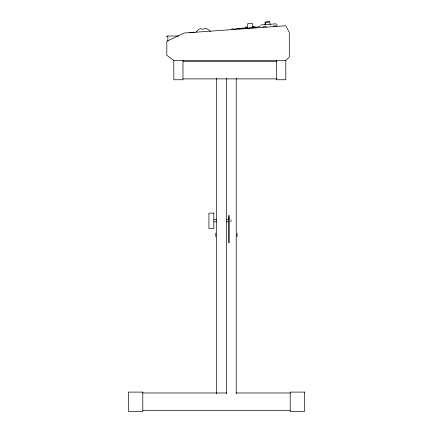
<?xml version="1.0" encoding="UTF-8"?>
<svg xmlns="http://www.w3.org/2000/svg" width="433" height="433" viewBox="0 0 433 433"><rect width="100%" height="100%" fill="white"/><g stroke="black" fill="none" stroke-linecap="round" stroke-linejoin="round"><path stroke-width="0.65" d="M247.622 28.183L247.784 23.566L252.255 23.247L253.072 27.793M265.12 24.605L265.212 21.969L269.683 21.65M265.148 24.957L265.24 22.316L269.71 21.996L270.176 24.6M245.657 28.627L245.884 26.857L246.231 26.835A6.36 6.36 0 0 0 247.957 27.495M285.791 60.506L289.293 57.01L289.293 32.513L285.802 25.764L184.258 33.016L166.802 41.259L166.802 55.262L173.806 60.506L285.791 60.506L285.791 79.759L276.622 79.759L276.622 60.506M261.332 24.876L275.994 23.831M260.893 25.785L260.542 25.812A6.36 6.36 0 0 1 257.743 27.035L256.509 27.122A6.36 6.36 0 0 1 253.565 26.31L253.213 26.337A6.36 6.36 0 0 1 252.704 26.689M248.212 28.8L249.348 28.719M189.497 32.643L194.731 32.643M178.937 36.009L166.802 36.009L166.802 36.713L167.852 36.713L167.852 41.119M183.235 61.383L277.039 61.383M183.235 78.882L277.039 78.882M228.527 218.016L229.225 218.016M213.826 219.699L216.5 219.699M226.524 219.699L228.527 219.699M213.826 221.799L216.5 221.799M226.524 221.799L228.527 221.799M142.809 392.975L226.643 392.975M236.104 392.975L290.191 392.975M142.809 410.473L290.191 410.473M276.611 24.291L277.337 25.352M253.565 26.31L253.879 27.458M276.709 26.413L276.687 26.061A4.552 4.552 0 0 0 273.196 26.31L273.218 26.662M266.235 27.16L266.214 26.808A4.552 4.552 0 0 0 262.723 27.057L262.744 27.409M255.768 27.907L255.741 27.56A4.552 4.552 0 0 0 252.25 27.809A4.552 4.552 0 0 0 248.759 28.058L248.786 28.405M252.25 27.809L252.277 28.156M247.909 28.47L247.882 28.118A4.552 4.552 0 0 0 244.391 28.367M245.294 28.654L245.267 28.307A4.552 4.552 0 0 0 241.776 28.556L241.803 28.903M240.055 29.027L240.034 28.681A4.552 4.552 0 0 1 243.238 28.345M239.184 29.092L239.157 28.74A4.552 4.552 0 0 0 235.671 28.989L235.693 29.341M234.821 29.401L234.794 29.054A4.552 4.552 0 0 0 231.303 29.303L231.33 29.65M237.1 233.165L237.1 236.662M236.223 78.368L236.223 393.705M230.973 219.699L230.973 221.799M229.225 215.482L229.225 242.691L228.527 242.691L228.527 215.482M226.427 78.368L226.427 393.705M216.624 78.368L216.624 393.705M215.753 233.165L215.753 236.662M182.975 60.506L182.975 79.759L173.806 79.759L173.806 60.506M196.154 32.074A8.747 8.747 0 0 1 200.598 28.627A4.011 4.011 0 0 0 205.112 28.302A8.747 8.747 0 0 1 210.368 31.528M251.373 27.869A4.552 4.552 0 0 1 254.285 27.468M237.057 28.784A4.552 4.552 0 0 1 240.277 28.665M213.821 213.133L208.923 213.133L208.923 228.494L213.821 228.494L213.821 213.133M142.787 392.103L128.352 392.103L128.352 411.35L142.787 411.35L142.787 392.103M304.648 392.103L290.213 392.103L290.213 411.35L304.648 411.35L304.648 392.103"/></g></svg>
